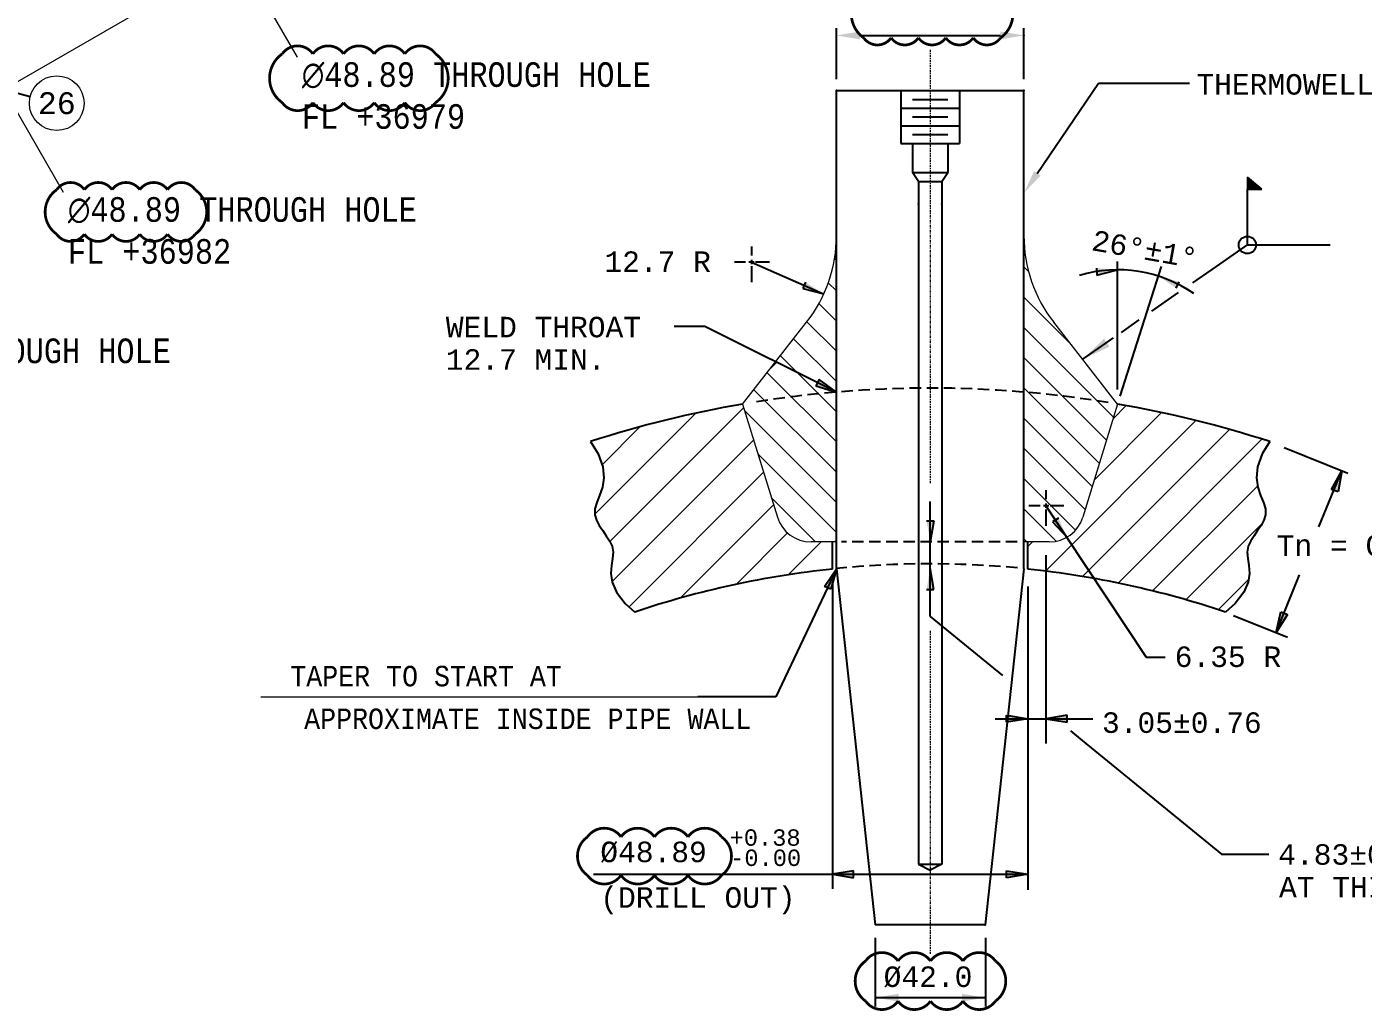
# Model space of a CAD drawing. Extents: x 0 to 841, y 0 to 594.
# Drawn here: x 392.8 to 539.5, y 295 to 402.5 of the extents above; entities that cross this region are included whole.
import ezdxf
from ezdxf.enums import TextEntityAlignment as Align

# ---------------------------------------------------------------- set-up
doc = ezdxf.new("R2010")
doc.units = 0
doc.header["$LTSCALE"] = 5
doc.header["$MEASUREMENT"] = 0
for name, pattern in [('ACAD_ISO09W100', [45, 24, -3, 6, -3, 6, -3]), ('CENTER', [2, 1.25, -0.25, 0.25, -0.25]), ('HIDDEN', [0.375, 0.25, -0.125])]:
    doc.linetypes.add(name, pattern=pattern)
doc.layers.get('0').update_dxf_attribs({"lineweight": 9})
doc.layers.add('1', color=7, linetype='Continuous', lineweight=9)
doc.layers.add('3', color=7, linetype='Continuous', lineweight=9)
doc.layers.add('FAB', color=2, linetype='Continuous')
doc.styles.add('MONOTXT', font='monotxt.shx')
doc.styles.add('TXT', font='monotxt.shx')

msp = doc.modelspace()

# ---------------------------------------------------------------- hatches: boundary and pattern name
at = {"layer": '1', "linetype": 'Continuous'}
h = msp.add_hatch(dxfattribs=at)
h.set_pattern_fill('ANSI31', color=4, scale=18.75, angle=90)
h.set_pattern_definition([(135, (535.7032, 253.219), (-1.65728, -1.65728), [])])
h.paths.add_polyline_path([(502.26, 379.59), (502.26, 346.01), (505.05, 346.01, 0.13053), (506.96, 346.51), (505.4, 348.19), (505.73, 348.4), (506.97, 346.52, 0.189716), (508.73, 348.73), (512.55, 361.11), (505.53, 370.1, -0.167317)])
h.paths.add_polyline_path([(471.4, 361.11), (475.21, 348.73, 0.329103), (478.9, 346.01), (481.56, 346.01), (481.68, 346.13), (481.68, 362.43), (479.44, 363.12), (479.61, 363.47), (475.12, 365.71), (474.5, 365.09)])
h.paths.add_polyline_path([(479.61, 363.47), (479.79, 363.81), (481.68, 362.43), (481.68, 379.59, -0.167317), (478.41, 370.1), (475.03, 365.76)])
h = msp.add_hatch(dxfattribs=at)
h.set_pattern_fill('ANSI31', color=4, scale=26.25)
h.set_pattern_definition([(45, (535.7032, 253.219), (-2.320194, 2.320194), [])])
h.paths.add_polyline_path([(471.4, 361.11, 0.035462), (454.71, 357), (455.54, 355.67), (456.05, 354.25), (456.17, 353.04), (456.01, 351.99), (455.71, 351.09), (455.39, 350.31), (455.18, 349.61), (455.18, 348.97), (455.36, 348.37), (455.67, 347.8), (456.05, 347.24), (456.44, 346.68), (456.8, 346.11), (457.07, 345.52), (457.18, 344.87), (457.12, 344.18), (457, 343.4), (456.94, 342.54), (457.08, 341.58), (457.55, 340.49), (458.5, 339.25), (459.57, 338.3, -0.054567), (481.26, 343.02), (481.26, 346.01), (478.9, 346.01, -0.329103), (475.21, 348.73)])
h.paths.add_polyline_path([(527.15, 346.11), (527.51, 346.68), (527.9, 347.24), (528.28, 347.8), (528.59, 348.37), (528.77, 348.97), (528.77, 349.61), (528.56, 350.31), (528.24, 351.09), (527.94, 351.99), (527.78, 353.04), (527.9, 354.25), (528.4, 355.67), (529.24, 357, 0.035462), (512.55, 361.11), (508.73, 348.73, -0.189716), (506.97, 346.52), (509.97, 341.98, -0.03649), (524.38, 338.3), (525.45, 339.25), (526.39, 340.49), (526.87, 341.58), (527.01, 342.54), (526.95, 343.4), (526.83, 344.18), (526.77, 344.87), (526.88, 345.52)])
h.paths.add_polyline_path([(509.97, 341.98), (506.97, 346.52, -0.131196), (505.05, 346.01), (502.69, 346.01), (502.69, 343.02, -0.018041)])
at = {"layer": 'FAB', "linetype": 'ACAD_ISO09W100'}
msp.add_hatch(color=4, dxfattribs=at).paths.add_polyline_path([(526.78, 385.99), (526.78, 384.69), (528.37, 384.69)])

# ---------------------------------------------------------------- linework, layer by layer
at = {"color": 1, "linetype": 'CENTER', "ltscale": 0.04}
for p, q in [((491.97, 399.99), (491.97, 352.43)), ((491.97, 336.25), (491.97, 300.76))]:
    msp.add_line(p, q, dxfattribs=at)
at = {"color": 4}
msp.add_line((418.52, 328.99), (475.05, 328.99), dxfattribs=at)
at = {"layer": '1', "color": 1, "linetype": 'Continuous', "lineweight": 0}
msp.add_line((416.01, 410.41), (390.35, 395.61), dxfattribs=at)
at = {"layer": '1', "color": 2, "linetype": 'Continuous'}
for p, q in [((471.4, 361.11), (478.41, 370.1)), ((512.55, 361.11), (505.53, 370.1)), ((471.4, 361.11), (475.21, 348.73)), ((512.55, 361.11), (508.73, 348.73)), ((481.68, 346.01), (478.9, 346.01)), ((505.05, 346.01), (502.26, 346.01))]:
    msp.add_line(p, q, dxfattribs=at)
for centre, radius, start, end in [((466.26, 379.59), 15.43, 322.0058, 0), ((517.69, 379.59), 15.43, 180, 217.9942), ((478.9, 349.86), 3.86, 197.1338, 270), ((505.05, 349.86), 3.86, 270, 342.8662)]:
    msp.add_arc(centre, radius, start, end, dxfattribs=at)
at = {"layer": 'FAB', "lineweight": 0}
for p, q in [((416.01, 410.41), (422.51, 399.15)), ((390.35, 395.61), (396.85, 384.35))]:
    msp.add_line(p, q, dxfattribs=at)
at = {"layer": 'FAB', "color": 4, "linetype": 'ByBlock'}
for p, q in [((481.68, 396.75), (481.68, 402.35)), ((502.26, 396.75), (502.26, 402.35)), ((484.26, 401.55), (499.69, 401.55)), ((481.68, 343.06), (481.68, 395.5)), ((502.26, 343.06), (502.26, 395.5)), ((528.37, 384.69), (526.78, 385.99)), ((526.78, 385.99), (526.78, 384.69)), ((526.78, 378.57), (526.78, 384.69)), ((526.78, 384.69), (528.37, 384.69)), ((490.69, 383.01), (490.69, 382.93)), ((493.26, 383.01), (493.26, 382.93)), ((493.26, 383.01), (493.26, 382.93)), ((523.39, 376.22), (526.78, 378.57)), ((526.78, 378.57), (535.85, 378.57)), ((472.36, 376.69), (480.26, 373.2)), ((512.55, 362.72), (512.55, 376.75)), ((512.83, 361.99), (517.37, 376.2)), ((520.78, 374.41), (523.39, 376.22)), ((516.3, 371.3), (519.23, 373.34)), ((467.25, 369.64), (463.9, 369.64)), ((481.68, 362.43), (467.25, 369.64)), ((512.96, 368.98), (514.92, 370.34)), ((508.71, 366.03), (512.11, 368.39)), ((454.71, 357), (455.54, 355.67)), ((529.24, 357), (528.4, 355.67)), ((455.54, 355.67), (456.05, 354.25)), ((528.4, 355.67), (527.9, 354.25)), ((530.81, 356.37), (537.79, 353.53)), ((456.05, 354.25), (456.17, 353.04)), ((527.9, 354.25), (527.78, 353.04)), ((534.64, 347.64), (537.14, 353.79)), ((536.01, 351.74), (537.14, 353.79)), ((537.14, 353.79), (536.74, 351.48)), ((456.01, 351.99), (455.71, 351.09)), ((456.17, 353.04), (456.01, 351.99)), ((527.78, 353.04), (527.94, 351.99)), ((527.94, 351.99), (528.24, 351.09)), ((455.71, 351.09), (455.39, 350.31)), ((528.24, 351.09), (528.56, 350.31)), ((536.74, 351.48), (536.01, 351.74)), ((455.39, 350.31), (455.18, 349.61)), ((455.18, 349.61), (455.18, 348.97)), ((491.97, 346.01), (491.97, 350.43)), ((504.68, 349.97), (515.68, 333.37)), ((528.56, 350.31), (528.77, 349.61)), ((528.77, 349.61), (528.77, 348.97)), ((455.18, 348.97), (455.36, 348.37)), ((455.36, 348.37), (455.67, 347.8)), ((455.67, 347.8), (456.05, 347.24)), ((528.28, 347.8), (527.9, 347.24)), ((528.59, 348.37), (528.28, 347.8)), ((528.77, 348.97), (528.59, 348.37)), ((456.05, 347.24), (456.44, 346.68)), ((456.44, 346.68), (456.8, 346.11)), ((456.8, 346.11), (457.07, 345.52)), ((527.15, 346.11), (526.88, 345.52)), ((527.51, 346.68), (527.15, 346.11)), ((527.9, 347.24), (527.51, 346.68)), ((457.07, 345.52), (457.18, 344.87)), ((457.18, 344.87), (457.12, 344.18)), ((491.97, 337.82), (491.97, 346.01)), ((526.88, 345.52), (526.77, 344.87)), ((526.77, 344.87), (526.83, 344.18)), ((457, 343.4), (456.94, 342.54)), ((457.12, 344.18), (457, 343.4)), ((504.68, 344.53), (504.68, 323.89)), ((526.83, 344.18), (526.95, 343.4)), ((526.95, 343.4), (527.01, 342.54)), ((456.94, 342.54), (457.08, 341.58)), ((481.68, 343.06), (475.05, 328.99)), ((481.68, 343.06), (485.94, 303.98)), ((502.26, 343.06), (498.01, 303.98)), ((527.01, 342.54), (526.87, 341.58)), ((529.93, 336.05), (532.51, 342.38)), ((457.08, 341.58), (457.55, 340.49)), ((457.55, 340.49), (458.5, 339.25)), ((481.26, 341.58), (481.26, 307.94)), ((502.69, 341.11), (502.69, 307.85)), ((526.39, 340.49), (525.45, 339.25)), ((526.87, 341.58), (526.39, 340.49)), ((458.5, 339.25), (459.57, 338.3)), ((491.97, 337.82), (499.92, 331.35)), ((525.27, 337.94), (531.18, 335.54)), ((529.93, 336.05), (530.46, 338.33)), ((531.17, 338.04), (529.93, 336.05)), ((530.46, 338.33), (531.17, 338.04)), ((515.68, 333.37), (517.77, 333.37)), ((475.05, 328.99), (466.49, 328.99)), ((499.09, 326.59), (509.81, 326.59)), ((507.37, 325.27), (508.67, 324.21)), ((508.67, 324.21), (523.95, 311.75)), ((523.95, 311.75), (529.12, 311.75)), ((455.02, 309.55), (502.69, 309.55)), ((498.01, 303.98), (485.94, 303.98)), ((485.95, 296.01), (498.05, 296.01))]:
    msp.add_line(p, q, dxfattribs=at)
at = {"layer": 'FAB', "color": 4}
for p, q in [((503.73, 386.42), (510.46, 396.32)), ((510.46, 396.32), (520.42, 396.32)), ((481.68, 395.5), (502.26, 395.5)), ((488.76, 395.5), (488.76, 389.71)), ((490.05, 394.54), (493.9, 394.54)), ((495.19, 395.5), (495.19, 389.71)), ((488.76, 393.57), (495.19, 393.57)), ((488.76, 391.64), (495.19, 391.64)), ((490.05, 392.61), (493.9, 392.61)), ((490.05, 390.68), (493.9, 390.68)), ((488.76, 389.71), (495.19, 389.71)), ((490.05, 389.71), (490.05, 386.5)), ((493.9, 389.71), (493.9, 386.5)), ((490.05, 386.5), (493.9, 386.5)), ((490.69, 385.54), (490.05, 386.5)), ((493.26, 385.54), (493.9, 386.5)), ((490.69, 385.54), (493.26, 385.54)), ((472.36, 378.41), (472.36, 377.4)), ((481.68, 379.08), (481.68, 379.09)), ((502.26, 379.21), (502.27, 379.22)), ((472.36, 376.92), (472.36, 376.47)), ((471.72, 376.69), (470.5, 376.69)), ((472.65, 376.69), (472.09, 376.69)), ((472.36, 376.26), (472.36, 374.48)), ((474.33, 376.69), (472.81, 376.69)), ((510.21, 376.03), (510.28, 375.26)), ((510.28, 375.26), (512.55, 375.84)), ((478.3, 374.49), (477.99, 373.78)), ((518.98, 373.82), (519.3, 374.52)), ((477.99, 373.78), (480.26, 373.2)), ((474.5, 365.09), (475.12, 365.71)), ((479.79, 363.81), (479.44, 363.12)), ((481.68, 362.43), (479.79, 363.81)), ((479.44, 363.12), (481.68, 362.43)), ((504.68, 351.69), (504.68, 350.68)), ((504.05, 349.97), (502.82, 349.97)), ((504.98, 349.97), (504.42, 349.97)), ((504.68, 350.2), (504.68, 349.75)), ((504.68, 349.54), (504.68, 347.76)), ((506.65, 349.97), (505.14, 349.97)), ((491.59, 348.32), (492.36, 348.32)), ((492.36, 348.32), (491.97, 346.01)), ((506.05, 348.61), (505.4, 348.19)), ((505.4, 348.19), (507, 346.47)), ((481.56, 346.01), (481.68, 346.13)), ((481.26, 343.02), (481.26, 346.01)), ((502.69, 343.02), (502.69, 346.01)), ((480.37, 341.12), (481.68, 343.06)), ((481.68, 343.06), (481.07, 340.8)), ((492.36, 340.78), (491.97, 343.1)), ((481.07, 340.8), (480.37, 341.12)), ((491.59, 340.78), (492.36, 340.78)), ((525.45, 339.25), (524.38, 338.3)), ((500.37, 326.21), (500.37, 326.98)), ((500.37, 326.98), (502.69, 326.59)), ((502.69, 326.59), (500.37, 326.21)), ((507, 326.98), (504.68, 326.59)), ((504.68, 326.59), (507, 326.21)), ((507, 326.21), (507, 326.98)), ((483.58, 309.93), (481.26, 309.55)), ((481.26, 309.55), (483.58, 309.16)), ((483.58, 309.16), (483.58, 309.93)), ((490.69, 310.64), (493.26, 310.64)), ((490.69, 310.64), (491.97, 310)), ((493.26, 310.64), (491.97, 310)), ((498.69, 309.55), (502.69, 309.55)), ((500.37, 309.16), (500.37, 309.93)), ((500.37, 309.93), (502.69, 309.55)), ((502.69, 309.55), (500.37, 309.16))]:
    msp.add_line(p, q, dxfattribs=at)
at = {"layer": 'FAB'}
msp.add_line((390.35, 395.61), (393.23, 394.87), dxfattribs=at)
at = {"layer": 'FAB', "color": 4, "linetype": 'Continuous'}
for p, q in [((490.69, 385.54), (490.69, 310.64)), ((493.26, 385.54), (493.26, 310.64))]:
    msp.add_line(p, q, dxfattribs=at)
at = {"layer": 'FAB', "color": 4, "linetype": 'HIDDEN'}
msp.add_line((501.54, 346.01), (482.26, 346.01), dxfattribs=at)
at = {"layer": 'FAB', "color": 4, "linetype": 'ACAD_ISO09W100'}
for p, q in [((485.95, 302.58), (485.95, 295.04)), ((498.05, 302.58), (498.05, 295.04))]:
    msp.add_line(p, q, dxfattribs=at)
at = {"layer": 'FAB', "color": 6, "lineweight": 0, "flags": 128}
for points in [[(499.7, 406.45, 0, 0, 0.520567), (499.7, 406.45, 0, 0, 0.520567), (499.7, 406.45, 0.3, 0.3, 0.520567), (496.7, 406.45, 0.3, 0.3, 0.520567), (493.69, 406.45, 0.3, 0.3, 0.520567), (490.69, 406.45, 0.3, 0.3, 0.520567), (487.69, 406.45, 0.3, 0.3, 0.520567), (484.68, 406.45, 0.3, 0.3, 0.520567), (484.68, 406.45, 0.3, 0.3, 0.520567), (484.68, 401.29, 0.3, 0.3, 0.520567), (484.68, 401.29, 0.3, 0.3, 0.520567), (487.69, 401.29, 0.3, 0.3, 0.520567), (490.69, 401.29, 0.3, 0.3, 0.520567), (493.69, 401.29, 0.3, 0.3, 0.520567), (496.7, 401.29, 0.3, 0.3, 0.520567), (499.7, 401.29, 0.3, 0.3, 0.520567), (499.7, 401.29, 0.3, 0.3, 0.520567), (499.7, 406.45, 0.3, 0.3, 0.520567)], [(437.7, 399.53, 0, 0, 0.520567), (437.7, 399.53, 0, 0, 0.520567), (437.7, 399.53, 0.3, 0.3, 0.520567), (434.33, 399.53, 0.3, 0.3, 0.520567), (430.97, 399.53, 0.3, 0.3, 0.520567), (427.61, 399.53, 0.3, 0.3, 0.520567), (424.24, 399.53, 0.3, 0.3, 0.520567), (420.88, 399.53, 0.3, 0.3, 0.520567), (420.88, 399.53, 0.3, 0.3, 0.520567), (420.88, 394.18, 0.3, 0.3, 0.520567), (420.88, 394.18, 0.3, 0.3, 0.520567), (424.24, 394.18, 0.3, 0.3, 0.520567), (427.61, 394.18, 0.3, 0.3, 0.520567), (430.97, 394.18, 0.3, 0.3, 0.520567), (434.33, 394.18, 0.3, 0.3, 0.520567), (437.7, 394.18, 0.3, 0.3, 0.520567), (437.7, 394.18, 0.3, 0.3, 0.520567), (437.7, 399.53, 0.3, 0.3, 0.520567)], [(411.32, 384.63, 0, 0, 0.520567), (411.32, 384.63, 0, 0, 0.520567), (411.32, 384.63, 0.3, 0.3, 0.520567), (408.29, 384.63, 0.3, 0.3, 0.520567), (405.25, 384.63, 0.3, 0.3, 0.520567), (402.21, 384.63, 0.3, 0.3, 0.520567), (399.17, 384.63, 0.3, 0.3, 0.520567), (396.13, 384.63, 0.3, 0.3, 0.520567), (396.13, 384.63, 0.3, 0.3, 0.520567), (396.13, 379.75, 0.3, 0.3, 0.520567), (396.13, 379.75, 0.3, 0.3, 0.520567), (399.17, 379.75, 0.3, 0.3, 0.520567), (402.21, 379.75, 0.3, 0.3, 0.520567), (405.25, 379.75, 0.3, 0.3, 0.520567), (408.29, 379.75, 0.3, 0.3, 0.520567), (411.32, 379.75, 0.3, 0.3, 0.520567), (411.32, 379.75, 0.3, 0.3, 0.520567), (411.32, 384.63, 0.3, 0.3, 0.520567)], [(469.08, 313.64, 0, 0, 0.520567), (469.08, 313.64, 0, 0, 0.520567), (469.08, 313.64, 0.3, 0.3, 0.520567), (465.4, 313.64, 0.3, 0.3, 0.520567), (461.72, 313.64, 0.3, 0.3, 0.520567), (458.05, 313.64, 0.3, 0.3, 0.520567), (454.37, 313.64, 0.3, 0.3, 0.520567), (454.37, 313.64, 0.3, 0.3, 0.520567), (454.37, 309.43, 0.3, 0.3, 0.520567), (454.37, 309.43, 0.3, 0.3, 0.520567), (458.05, 309.43, 0.3, 0.3, 0.520567), (461.72, 309.43, 0.3, 0.3, 0.520567), (465.4, 309.43, 0.3, 0.3, 0.520567), (469.08, 309.43, 0.3, 0.3, 0.520567), (469.08, 309.43, 0.3, 0.3, 0.520567), (469.08, 313.64, 0.3, 0.3, 0.520567)], [(499.13, 300.03, 0, 0, 0.520567), (499.13, 300.03, 0, 0, 0.520567), (499.13, 300.03, 0.3, 0.3, 0.520567), (495.57, 300.03, 0.3, 0.3, 0.520567), (492.01, 300.03, 0.3, 0.3, 0.520567), (488.45, 300.03, 0.3, 0.3, 0.520567), (484.89, 300.03, 0.3, 0.3, 0.520567), (484.89, 300.03, 0.3, 0.3, 0.520567), (484.89, 295.63, 0.3, 0.3, 0.520567), (484.89, 295.63, 0.3, 0.3, 0.520567), (488.45, 295.63, 0.3, 0.3, 0.520567), (492.01, 295.63, 0.3, 0.3, 0.520567), (495.57, 295.63, 0.3, 0.3, 0.520567), (499.13, 295.63, 0.3, 0.3, 0.520567), (499.13, 295.63, 0.3, 0.3, 0.520567), (499.13, 300.03, 0.3, 0.3, 0.520567)]]:
    msp.add_lwpolyline(points, format="xyseb", dxfattribs=at)
at = {"layer": 'FAB', "color": 2, "linetype": 'Continuous', "lineweight": 0}
msp.add_circle((396.14, 394.12), 3, dxfattribs=at)
at = {"layer": 'FAB', "color": 4, "linetype": 'ByBlock'}
msp.add_circle((526.78, 378.57), 0.942, dxfattribs=at)
for centre, radius, start, end in [((512.55, 361.11), 14.73, 55.3738, 106.578), ((491.97, 241.58), 121.29, 99.7677, 107.8916), ((491.97, 241.58), 121.29, 72.1084, 80.2323), ((491.97, 241.58), 102.01, 96.0277, 108.5213), ((491.97, 241.58), 102.01, 71.4787, 83.9723)]:
    msp.add_arc(centre, radius, start, end, dxfattribs=at)
at = {"layer": 'FAB', "color": 4, "linetype": 'HIDDEN'}
for radius, start, end in [(121.29, 80.7287, 99.3392), (102.01, 84.6091, 95.7896)]:
    msp.add_arc((491.97, 241.58), radius, start, end, dxfattribs=at)
at = {"layer": 'FAB', "color": 4, "linetype": 'ByBlock'}
for p in [(502.26, 401.55), (481.68, 395.5), (502.26, 395.5), (490.69, 383.05), (493.26, 383.05), (493.26, 383.05), (493.26, 383.05), (491.97, 310), (498.01, 303.98)]:
    msp.add_point(p, dxfattribs=at)
for points in [[(484.26, 401.98), (484.26, 401.12), (481.68, 401.55)], [(499.69, 401.98), (499.69, 401.12), (502.26, 401.55)], [(511.66, 367.42), (508.71, 366.03), (511.05, 368.3)], [(537.14, 353.79), (536.74, 351.48), (536.01, 351.74)], [(529.93, 336.05), (530.46, 338.33), (531.17, 338.04)], [(488.52, 296.44), (488.52, 295.58), (485.95, 296.01)], [(495.48, 296.44), (495.48, 295.58), (498.05, 296.01)]]:
    msp.add_solid(points, dxfattribs=at)
at = {"layer": 'FAB', "color": 4}
for points in [[(504.09, 386.18), (503.38, 386.67), (502.29, 384.3)], [(512.55, 375.84), (510.21, 376.03), (510.28, 375.26)], [(480.26, 373.2), (478.3, 374.49), (477.99, 373.78)], [(517.04, 375.14), (518.98, 373.82), (519.3, 374.52)], [(481.68, 362.43), (479.79, 363.81), (479.44, 363.12)], [(491.97, 346.01), (491.59, 348.32), (492.36, 348.32)], [(507, 346.47), (506.05, 348.61), (505.4, 348.19)], [(481.68, 343.06), (481.07, 340.8), (480.37, 341.12)], [(491.97, 343.1), (491.59, 340.78), (492.36, 340.78)], [(502.69, 326.59), (500.37, 326.21), (500.37, 326.98)], [(504.68, 326.59), (507, 326.21), (507, 326.98)], [(481.26, 309.55), (483.58, 309.16), (483.58, 309.93)], [(502.69, 309.55), (500.37, 309.16), (500.37, 309.93)]]:
    msp.add_solid(points, dxfattribs=at)

# ---------------------------------------------------------------- texts
at = {"layer": '3', "color": 2, "linetype": 'Continuous', "lineweight": 0, "style": 'TXT', "width": 0.851861}
for s, p in [('∅48.89 THROUGH HOLE', (423.03, 395.91)), ('FL +36979', (423.03, 391.31)), ('∅48.89 THROUGH HOLE', (397.36, 381.11)), ('FL +36982', (397.36, 376.51)), ('∅48.89 THROUGH HOLE', (370.36, 365.61))]:
    msp.add_text(s, height=2.7, dxfattribs=at).set_placement(p)
at = {"layer": 'FAB', "style": 'MONOTXT'}
for s, height, p in [('THERMOWELL', 2.25, (521.19, 395.06)), ('12.7 R', 2.25, (456.23, 375.61)), ('WELD THROAT', 2.25, (438.83, 368.44)), ('12.7 MIN.', 2.25, (438.83, 364.88)), ('Tn = GREATER', 2.25, (530, 344.47)), ('6.35 R', 2.25, (518.81, 332.28)), ('3.05%%P0.76', 2.25, (510.83, 325.05)), ('+0.38', 1.8, (469.97, 312.67)), ('%%C48.89', 2.25, (455.78, 310.87)), ('4.83%%P0.76', 2.25, (530.17, 310.59)), ('-0.00', 1.8, (470.03, 310.45)), ('(DRILL OUT)', 2.25, (455.78, 305.87)), ('AT THINNEST POINT', 2.25, (530.26, 307.01)), ('%%C42.0', 2.25, (486.87, 297.18))]:
    msp.add_text(s, height=height, dxfattribs=at).set_placement(p)
at = {"layer": 'FAB', "color": 2, "linetype": 'Continuous', "lineweight": 0, "style": 'TXT'}
msp.add_text('26', height=2.4, dxfattribs=at).set_placement((396.14, 394.12), align=Align.MIDDLE_CENTER)
at = {"layer": 'FAB', "style": 'MONOTXT'}
msp.add_text('26%%D%%P1%%D', height=2.25, rotation=350, dxfattribs=at).set_placement((509.58, 378.01))
at = {"layer": 'FAB', "style": 'MONOTXT', "width": 0.9}
for s, p in [('TAPER TO START AT', (436.66, 331.28)), ('APPROXIMATE INSIDE PIPE WALL', (447.82, 326.6))]:
    msp.add_text(s, height=2.25, dxfattribs=at).set_placement(p, align=Align.MIDDLE)

doc.saveas('drawing.dxf')
